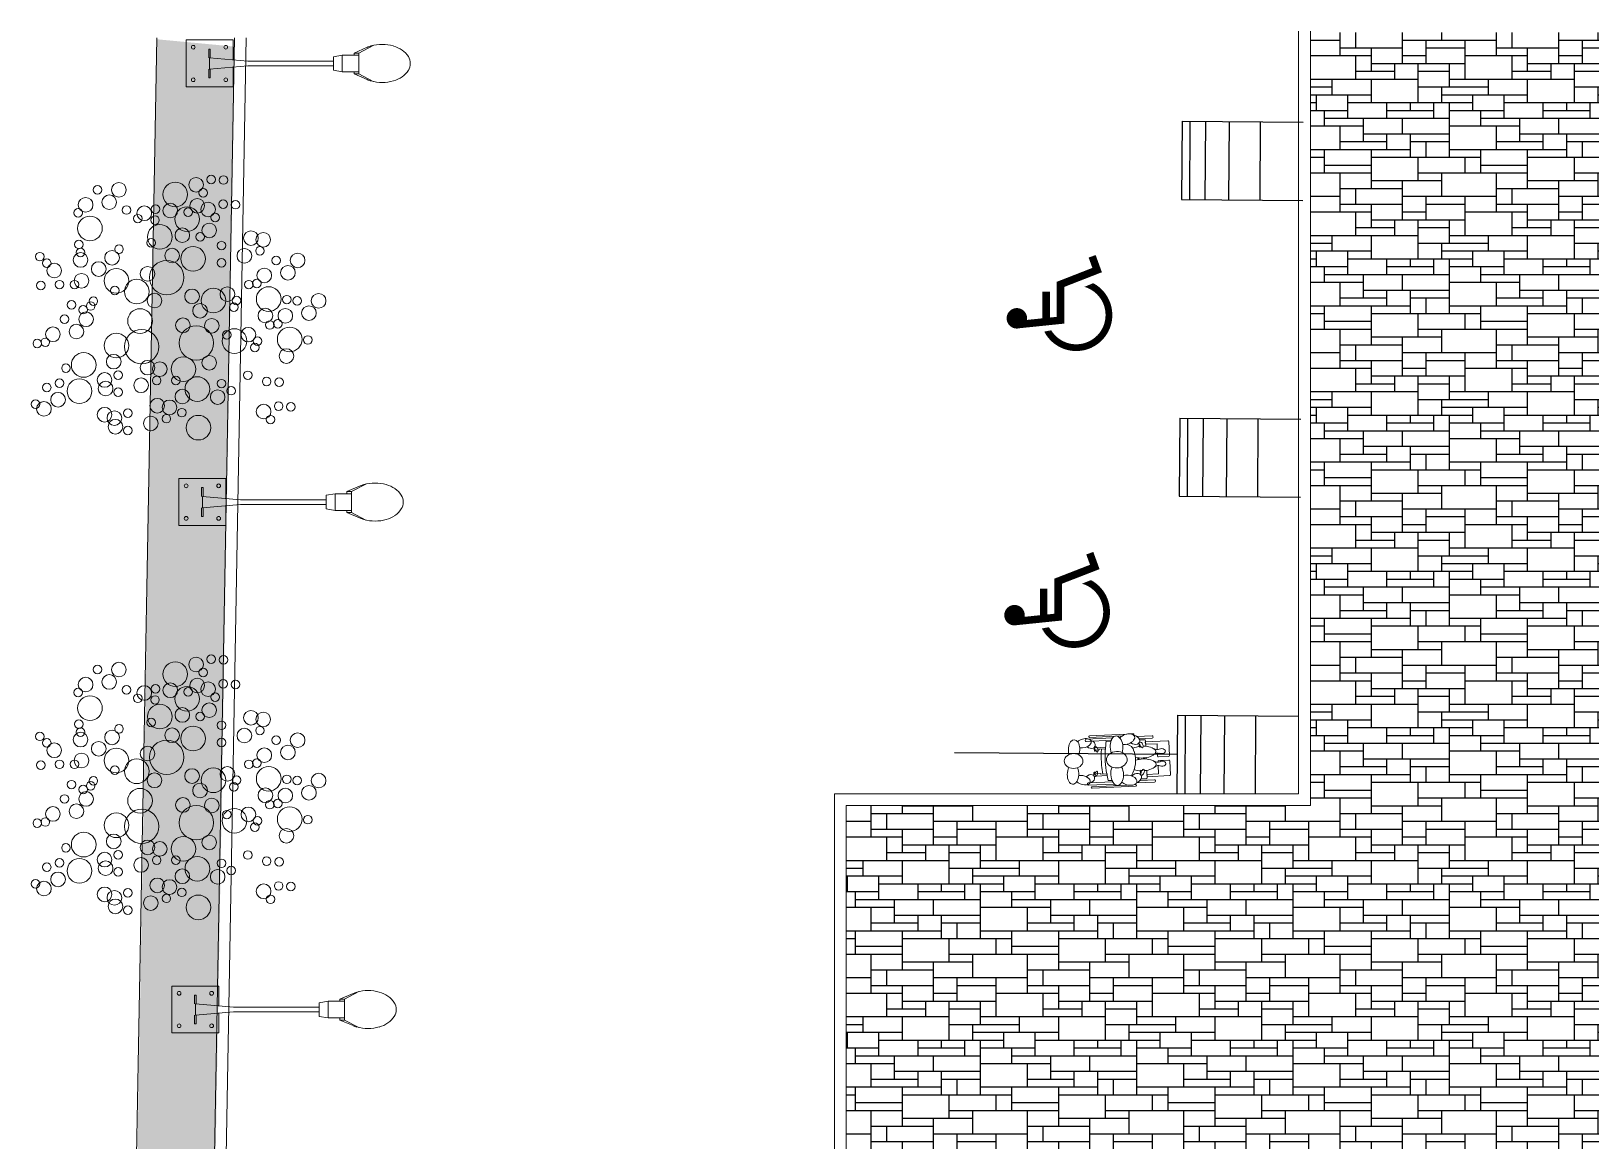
# Model space of a CAD drawing. Header units: millimetres. Extents: x 383 to 523, y 252 to 344.
# Drawn here: x 385.86 to 405.81, y 323.31 to 337.51 of the extents above; entities that cross this region are included whole.
import ezdxf

# ---------------------------------------------------------------- set-up
doc = ezdxf.new("R2010")
doc.units = ezdxf.units.MM
doc.header["$MEASUREMENT"] = 0
doc.layers.add('cajones-may', color=2, linetype='Continuous')
doc.layers.add('muebles', color=193, linetype='Continuous')
for name, color, linetype, lineweight in [('farolasss', 40, 'Continuous', 0), ('muros', 5, 'Continuous', 30), ('plantas', 76, 'Continuous', 15), ('vegetacion', 104, 'Continuous', 0)]:
    doc.layers.add(name, color=color, linetype=linetype, lineweight=lineweight)
pattern_1 = [(0, (0, 0), (0, 2), [1.5, -0.5]), (0, (0, 0.1), (0, 2), [-0.6, 0.6, -0.3, 0.5]), (0, (0, 0.2), (0, 2), [-0.9, 1.1]), (0, (0, 0.3), (0, 2), [0.9, -1.1]), (0, (0, 0.4), (0, 2), [-0.4, 1.6]), (0, (0, 0.5), (0, 2), [0.7, -0.5, 0.6, -0.2]), (0, (0.7, 0.6), (0, 2), [1.6, -0.4]), (0, (-0.1, 0.7), (0, 2), [1.1, -0.9]), (0, (-0.4, 0.8), (0, 2), [0.9, -1.1]), (0, (0, 0.9), (0, 2), [1.6, -0.4]), (0, (0, 1), (0, 2), [-0.8, 0.5, -0.3, 0.4]), (0, (1, 1.1), (0, 2), [1.2, -0.8]), (0, (0.2, 1.2), (0, 2), [0.8, -0.4, 0.3, -0.5]), (0, (0.6, 1.3), (0, 2), [0.8, -0.3, 0.5, -0.4]), (0, (1.4, 1.4), (0, 2), [1.2, -0.8]), (0, (0.6, 1.5), (0, 2), [0.8, -1.2]), (0, (1, 1.6), (0, 2), [0.9, -1.1]), (0, (1, 1.7), (0, 2), [-0.6, 1.4]), (0, (0.4, 1.8), (0, 2), [0.6, -1.4]), (0, (1, 1.9), (0, 2), [1.4, -0.6]), (90, (0, 0.8), (-2, 1e-16), [0.3, -0.8, 0.7, -0.2]), (90, (0.2, 0.9), (-2, 1e-16), [0.5, -0.3, 0.2, -1]), (90, (0.3, 0.5), (-2, 1e-16), [0.2, -1.8]), (90, (0.4, 0.3), (-2, 1e-16), [0.2, -1.2, 0.3, -0.3]), (90, (0.5, 0.7), (-2, 1e-16), [0.2, -1.8]), (90, (0.6, 0), (-2, 1e-16), [0.3, -0.9, 0.5, -0.3]), (90, (0.7, 0.4), (-2, 1e-16), [0.3, -1.7]), (90, (0.8, 0.9), (-2, 1e-16), [0.3, -0.1, 0.2, -1.4]), (90, (0.9, 0.1), (-2, 1e-16), [0.3, -1.7]), (90, (1, 0.6), (-2, 1e-16), [0.3, -0.1, 0.3, -0.2, 0.5, -0.6]), (90, (1.2, 0.6), (-2, 1e-16), [-1.4, 0.2, -0.2, 0.2]), (90, (1.3, 0.9), (-2, 1e-16), [0.2, -1.8]), (90, (1.4, 0.2), (-2, 1e-16), [0.2, -0.7, 0.5, -0.6]), (90, (1.5, 0.5), (-2, 1e-16), [0.1, -1.3, 0.3, -0.3]), (90, (1.6, 0.6), (-2, 1e-16), [0.5, -0.5, 0.3, -0.7]), (90, (1.7, 1.1), (-2, 1e-16), [0.3, -0.5, 0.2, -1]), (90, (1.8, 0.4), (-2, 1e-16), [0.2, -1.8]), (90, (1.9, 0.6), (-2, 1e-16), [0.2, -0.6, 0.3, -0.9])]

# ---------------------------------------------------------------- blocks, each defined once
blk = doc.blocks.new('dfghjlkññpo')
at = {"layer": 'vegetacion', "lineweight": 0}
for centre, radius in [((443.299, 257.399), 0.0537), ((443.409, 257.438), 0.0314), ((443.499, 257.434), 0.0314), ((442.576, 257.362), 0.0314), ((442.733, 257.362), 0.0537), ((443.146, 257.328), 0.0904), ((443.35, 257.34), 0.0314), ((442.434, 257.193), 0.0314), ((442.489, 257.252), 0.0537), ((442.662, 257.271), 0.0537), ((442.789, 257.214), 0.0314), ((442.919, 257.19), 0.0537), ((443.002, 257.221), 0.0314), ((443.11, 257.21), 0.0537), ((443.233, 257.147), 0.0904), ((443.24, 257.198), 0.0314), ((443.307, 257.245), 0.0537), ((443.387, 257.218), 0.0537), ((443.497, 257.257), 0.0314), ((443.587, 257.253), 0.0314), ((442.521, 257.079), 0.0904), ((442.872, 257.151), 0.0314), ((443.033, 257.017), 0.0904), ((442.998, 257.139), 0.0314), ((443.395, 257.064), 0.0537), ((443.438, 257.159), 0.0314), ((442.44, 256.962), 0.0314), ((442.97, 256.974), 0.0314), ((443.198, 257.029), 0.0537), ((443.328, 257.017), 0.0314), ((443.701, 257.008), 0.0537), ((443.791, 256.996), 0.0537), ((442.153, 256.872), 0.0314), ((442.452, 256.848), 0.0537), ((442.452, 256.903), 0.0314), ((442.683, 256.864), 0.0537), ((442.734, 256.927), 0.0314), ((443.123, 256.88), 0.0537), ((443.277, 256.856), 0.0904), ((443.485, 256.953), 0.0314), ((443.653, 256.878), 0.0537), ((443.767, 256.914), 0.0314), ((443.886, 256.844), 0.0314), ((444.043, 256.844), 0.0537), ((442.204, 256.825), 0.0314), ((442.259, 256.77), 0.0537), ((442.585, 256.781), 0.0537), ((442.715, 256.695), 0.0904), ((442.943, 256.746), 0.0537), ((443.084, 256.719), 0.126), ((443.485, 256.827), 0.0314), ((443.799, 256.734), 0.0537), ((443.972, 256.754), 0.0537), ((442.161, 256.66), 0.0314), ((442.298, 256.667), 0.0314), ((442.408, 256.667), 0.0314), ((442.459, 256.695), 0.0537), ((442.703, 256.624), 0.0314), ((442.864, 256.616), 0.0904), ((443.528, 256.597), 0.0537), ((443.685, 256.667), 0.0314), ((443.744, 256.675), 0.0314), ((443.831, 256.561), 0.0904), ((442.385, 256.518), 0.0314), ((442.526, 256.51), 0.0314), ((442.546, 256.546), 0.0314), ((442.994, 256.55), 0.0537), ((443.269, 256.581), 0.0537), ((443.328, 256.475), 0.0537), ((443.426, 256.55), 0.0904), ((443.575, 256.502), 0.0314), ((443.595, 256.55), 0.0314), ((443.964, 256.557), 0.0314), ((444.04, 256.548), 0.0314), ((444.197, 256.548), 0.0537), ((442.335, 256.413), 0.0314), ((442.493, 256.413), 0.0537), ((442.471, 256.483), 0.0314), ((442.888, 256.4), 0.0904), ((443.202, 256.369), 0.0537), ((443.414, 256.365), 0.0537), ((443.807, 256.44), 0.0537), ((443.953, 256.438), 0.0537), ((444.126, 256.458), 0.0537), ((442.249, 256.303), 0.0537), ((442.422, 256.323), 0.0537), ((442.715, 256.22), 0.0904), ((442.9, 256.212), 0.126), ((443.3, 256.239), 0.126), ((443.58, 256.253), 0.0904), ((443.524, 256.298), 0.0314), ((443.682, 256.3), 0.0537), ((443.839, 256.371), 0.0314), ((443.898, 256.379), 0.0314), ((443.985, 256.265), 0.0904), ((442.135, 256.236), 0.0314), ((442.194, 256.244), 0.0314), ((443.729, 256.206), 0.0314), ((443.749, 256.253), 0.0314), ((443.961, 256.143), 0.0537), ((444.118, 256.261), 0.0314), ((442.345, 256.054), 0.0314), ((442.475, 256.078), 0.0904), ((442.695, 256.102), 0.0537), ((442.943, 256.058), 0.0537), ((443.033, 256.047), 0.0537), ((443.206, 256.047), 0.0904), ((443.395, 256.094), 0.0537), ((442.298, 255.944), 0.0314), ((442.444, 255.886), 0.0904), ((442.628, 255.968), 0.0537), ((442.636, 255.905), 0.0537), ((442.727, 256.003), 0.0314), ((442.896, 255.929), 0.0537), ((443.01, 255.964), 0.0314), ((443.151, 255.964), 0.0314), ((443.308, 255.901), 0.0904), ((443.485, 255.941), 0.0314), ((443.678, 256.002), 0.0314), ((443.816, 255.956), 0.0314), ((443.907, 255.952), 0.0314), ((442.204, 255.913), 0.0314), ((442.287, 255.823), 0.0537), ((442.727, 255.878), 0.0314), ((443.198, 255.846), 0.0537), ((443.457, 255.842), 0.0537), ((443.556, 255.889), 0.0314), ((442.121, 255.791), 0.0314), ((442.184, 255.756), 0.0537), ((442.628, 255.713), 0.0537), ((442.7, 255.688), 0.0537), ((442.798, 255.724), 0.0314), ((443.014, 255.779), 0.0537), ((443.104, 255.767), 0.0537), ((443.194, 255.728), 0.0314), ((443.794, 255.736), 0.0537), ((443.904, 255.775), 0.0314), ((443.994, 255.771), 0.0314), ((442.708, 255.625), 0.0537), ((442.798, 255.598), 0.0314), ((442.967, 255.649), 0.0537), ((443.081, 255.684), 0.0314), ((443.316, 255.618), 0.0904), ((443.845, 255.677), 0.0314)]:
    blk.add_circle(centre, radius, dxfattribs=at)
blk = doc.blocks.new('bn')
at = {"layer": 'farolasss', "color": 40, "linetype": 'Continuous', "lineweight": 0}
for p, q in [((510.656, 170.215), (510.656, 170.816)), ((510.656, 170.816), (511.258, 170.816)), ((511.258, 170.562), (511.258, 170.816)), ((510.947, 170.588), (510.947, 170.7)), ((510.967, 170.7), (510.947, 170.7)), ((510.967, 170.588), (510.967, 170.7)), ((512.656, 170.622), (512.542, 170.602)), ((512.866, 170.622), (512.656, 170.622)), ((512.656, 170.622), (512.656, 170.409)), ((512.806, 170.649), (512.974, 170.722)), ((512.866, 170.649), (512.806, 170.649)), ((512.806, 170.649), (512.806, 170.622)), ((513.049, 170.746), (512.866, 170.649)), ((512.866, 170.649), (512.866, 170.381)), ((510.947, 170.442), (510.947, 170.33)), ((511.445, 170.545), (510.957, 170.588)), ((510.957, 170.588), (510.957, 170.442)), ((510.957, 170.442), (511.445, 170.485)), ((510.967, 170.442), (510.967, 170.33)), ((511.258, 170.215), (511.258, 170.469)), ((512.542, 170.545), (511.445, 170.545)), ((512.542, 170.485), (511.445, 170.485)), ((512.542, 170.602), (512.542, 170.428)), ((512.656, 170.409), (512.542, 170.428)), ((512.866, 170.409), (512.656, 170.409)), ((512.806, 170.409), (512.806, 170.381)), ((510.656, 170.215), (511.258, 170.215)), ((510.947, 170.33), (510.967, 170.33)), ((512.806, 170.381), (512.974, 170.309)), ((512.866, 170.381), (512.806, 170.381)), ((512.866, 170.381), (513.049, 170.285))]:
    blk.add_line(p, q, dxfattribs=at)
for centre in [(510.749, 170.723), (511.165, 170.723), (510.749, 170.307), (511.165, 170.307)]:
    blk.add_circle(centre, 0.0239, dxfattribs=at)
for centre, radius, start, end in [((513.127, 170.369), 0.384, 105.6417, 113.3798), ((513.166, 170.228), 0.531, 90, 105.6417), ((513.166, 170.228), 0.531, 74.3583, 90), ((513.206, 170.369), 0.384, 55.9432, 74.3583), ((513.266, 170.459), 0.276, 31.4993, 55.9432), ((513.266, 170.572), 0.276, 304.0568, 328.5007), ((513.358, 170.515), 0.168, 0, 31.4993), ((513.358, 170.515), 0.168, 328.5007, 0), ((513.127, 170.661), 0.384, 246.6202, 254.3583), ((513.166, 170.803), 0.531, 254.3583, 270), ((513.166, 170.803), 0.531, 270, 285.6417), ((513.206, 170.661), 0.384, 285.6417, 304.0568)]:
    blk.add_arc(centre, radius, start, end, dxfattribs=at)

msp = doc.modelspace()

# ---------------------------------------------------------------- hatches: boundary and pattern name
at = {"layer": 'muebles'}
h = msp.add_hatch(dxfattribs=at)
h.set_pattern_fill('CUTSTONE', color=256, scale=2, style=0, pattern_type=2)
h.set_pattern_definition(pattern_1)
h.paths.add_polyline_path([(422.353, 337.499), (402.221, 337.499), (402.221, 329.393), (414.272, 329.393), (415.908, 331.034), (411.28, 331.031), (411.279, 331.911), (416.785, 331.914)])
h = msp.add_hatch(dxfattribs=at)
h.set_pattern_fill('CUTSTONE', color=256, scale=2, style=0, pattern_type=2)
h.set_pattern_definition(pattern_1)
h.paths.add_polyline_path([(414.272, 329.393), (402.221, 329.393), (402.221, 327.603), (396.281, 327.603), (396.281, 322.178), (407.079, 322.178)])
at = {"layer": 'plantas'}
h = msp.add_hatch(dxfattribs=at)
h.set_pattern_fill('AR-SAND', color=256, scale=0.01, style=0)
h.set_pattern_definition([(37.5, (-91.96274, -102.13407), (-0.01600031, 0.48941324), [0, -0.38608, 0, -0.4318, 0, -0.41275]), (7.5, (-91.96274, -102.13407), (0.4495233, 0.7168251), [0, -0.20828, 0, -0.34798, 0, -0.13335]), (327.5, (-92.27516, -102.13407), (0.79099237, 0.00143718), [0, -0.127, 0, -0.4572, 0, -0.5969]), (317.5, (-92.27516, -102.13407), (0.76355645, 0.2229293), [0, -0.0635, 0, -0.29972, 0, -0.3429])])
h.paths.add_polyline_path([(388.461, 337.317), (387.464, 337.411), (387.261, 325.796), (388.261, 325.771)])
h.paths.add_polyline_path([(388.261, 325.771), (387.261, 325.796), (387.051, 313.796), (387.608, 313.239), (388.043, 313.239)])

# ---------------------------------------------------------------- linework, layer by layer
at = {"layer": 'cajones-may'}
for p, q in [((400.581, 336.361), (402.131, 336.348)), ((400.573, 335.361), (402.123, 335.348)), ((400.551, 332.561), (402.101, 332.549)), ((400.543, 331.561), (402.093, 331.549)), ((400.521, 328.761), (402.071, 328.749)), ((397.67, 328.283), (400.517, 328.261))]:
    msp.add_line(p, q, dxfattribs=at)
at = {"layer": 'muebles'}
for p, q in [((400.581, 336.361), (400.573, 335.361)), ((400.681, 336.36), (400.673, 335.36)), ((400.881, 336.358), (400.873, 335.358)), ((401.181, 336.356), (401.173, 335.356)), ((401.581, 336.353), (401.573, 335.353)), ((400.551, 332.561), (400.543, 331.561)), ((400.651, 332.56), (400.643, 331.56)), ((400.851, 332.558), (400.843, 331.558)), ((401.151, 332.556), (401.143, 331.556)), ((401.551, 332.553), (401.543, 331.553)), ((400.521, 328.761), (400.513, 327.761)), ((400.621, 328.76), (400.613, 327.76)), ((400.821, 328.759), (400.813, 327.759)), ((401.121, 328.756), (401.113, 327.756)), ((401.521, 328.753), (401.513, 327.753))]:
    msp.add_line(p, q, dxfattribs=at)
at = {"layer": 'muebles', "linetype": 'Continuous', "lineweight": 13, "ltscale": 0.005}
for p, q in [((399.343, 328.432), (399.342, 328.442)), ((399.352, 328.452), (399.691, 328.469)), ((399.395, 328.495), (399.873, 328.518)), ((399.396, 328.475), (399.815, 328.495)), ((399.922, 328.52), (399.954, 328.522)), ((400.003, 328.488), (400.197, 328.497)), ((400.198, 328.467), (400.035, 328.459)), ((400.042, 328.443), (400.1, 328.446)), ((400.207, 328.488), (400.208, 328.478)), ((399.68, 328.438), (399.353, 328.423)), ((399.454, 328.322), (399.453, 328.332)), ((399.463, 328.342), (399.6, 328.349)), ((399.519, 328.315), (399.464, 328.312)), ((399.519, 328.325), (399.601, 328.329)), ((399.519, 328.325), (399.519, 328.315)), ((399.602, 328.319), (399.6, 328.349)), ((399.61, 328.422), (399.672, 328.425)), ((400.108, 328.418), (400.398, 328.432)), ((400.11, 328.388), (400.108, 328.418)), ((400.11, 328.436), (400.114, 328.362)), ((400.26, 328.395), (400.11, 328.388)), ((400.263, 328.318), (400.26, 328.395)), ((400.267, 328.235), (400.266, 328.274)), ((400.409, 328.422), (400.417, 328.243)), ((400.03, 328.212), (400.014, 328.202)), ((400.014, 328.202), (400.035, 328.196)), ((400.121, 328.217), (400.122, 328.199)), ((400.129, 328.054), (400.133, 327.957)), ((400.272, 328.168), (400.273, 328.159)), ((400.275, 328.114), (400.28, 328.009)), ((400.408, 328.232), (400.278, 328.226)), ((400.408, 328.232), (400.278, 328.226)), ((400.412, 328.185), (400.282, 328.179)), ((400.412, 328.185), (400.282, 328.179)), ((400.431, 327.996), (400.422, 328.176)), ((399.37, 327.871), (399.369, 327.881)), ((399.379, 327.892), (399.698, 327.907)), ((399.715, 327.878), (399.38, 327.862)), ((399.883, 327.866), (399.427, 327.844)), ((399.986, 327.851), (399.428, 327.824)), ((399.473, 327.991), (399.473, 328.001)), ((399.482, 328.011), (399.534, 328.014)), ((399.621, 327.988), (399.484, 327.981)), ((399.534, 328.014), (399.534, 328.004)), ((399.62, 328.008), (399.534, 328.004)), ((399.621, 327.988), (399.62, 328.007)), ((399.69, 327.925), (399.634, 327.923)), ((399.985, 327.871), (399.971, 327.871)), ((400.229, 327.904), (399.998, 327.892)), ((400.049, 327.925), (400.227, 327.933)), ((400.124, 327.947), (400.056, 327.943)), ((400.28, 328.009), (400.13, 328.001)), ((400.13, 328.001), (400.132, 327.971)), ((400.132, 327.971), (400.421, 327.986)), ((400.238, 327.924), (400.238, 327.914))]:
    msp.add_line(p, q, dxfattribs=at)
at = {"layer": 'muebles', "const_width": 0.0958}
for points in [[(398.453, 333.756), (399.025, 333.815), (399.025, 334.274), (399.493, 334.457), (399.429, 334.633)], [(398.84, 334.179), (398.84, 333.824)], [(398.423, 329.956), (398.995, 330.015), (398.995, 330.475), (399.463, 330.657), (399.399, 330.833)], [(398.81, 330.38), (398.81, 330.024)]]:
    msp.add_lwpolyline(points, dxfattribs=at)
at = {"layer": 'muebles', "const_width": 0.0866}
for points in [[(398.869, 333.663, 1.3072), (399.423, 334.251, -4.02784)], [(398.839, 329.863, 1.3072), (399.393, 330.451, -4.02784)]]:
    msp.add_lwpolyline(points, format="xyb", dxfattribs=at)
at = {"layer": 'muebles', "const_width": 0.131}
for points in [[(398.466, 333.774, 1), (398.466, 333.905, 1)], [(398.436, 329.974, 1), (398.436, 330.105, 1)]]:
    msp.add_lwpolyline(points, format="xyb", close=True, dxfattribs=at)
at = {"layer": 'muebles', "linetype": 'Continuous', "lineweight": 13, "ltscale": 0.005}
for centre, radius, start, end in [((399.352, 328.442), 0.01, 92.7933, 182.7933), ((399.396, 328.485), 0.01, 92.7933, 272.7933), ((399.954, 328.512), 0.01, 314.7265, 92.7933), ((400.1, 328.436), 0.01, 2.7933, 92.7933), ((400.197, 328.487), 0.01, 2.7933, 92.7933), ((400.198, 328.477), 0.01, 272.7933, 2.7933), ((399.352, 328.432), 0.01, 182.7933, 272.7933), ((399.463, 328.332), 0.01, 92.7933, 182.7933), ((399.464, 328.322), 0.01, 182.7933, 272.7933), ((400.864, 328.235), 1.319, 176.0252, 176.3864), ((400.864, 328.235), 1.269, 171.3662, 176.3864), ((399.859, 328.28), 0.107, 9.8222, 83.2602), ((399.599, 328.179), 0.385, 329.8418, 18.0162), ((400.399, 328.422), 0.01, 2.7933, 92.7933), ((400.407, 328.242), 0.01, 272.7933, 2.7933), ((400.864, 328.235), 1.269, 182.9023, 183.789), ((400.277, 328.236), 0.01, 182.7933, 272.7933), ((400.282, 328.169), 0.01, 92.7933, 182.7933), ((400.412, 328.175), 0.01, 2.7933, 92.7933), ((399.379, 327.882), 0.01, 92.7933, 182.7933), ((399.38, 327.872), 0.01, 182.7933, 272.7933), ((399.428, 327.834), 0.01, 92.7933, 272.7933), ((399.483, 328.001), 0.01, 92.7933, 182.7933), ((399.483, 327.991), 0.01, 182.7933, 272.7933), ((400.864, 328.235), 1.269, 190.3306, 194.2176), ((399.986, 327.861), 0.01, 272.7933, 92.7933), ((400.123, 327.957), 0.01, 272.7933, 2.7933), ((400.228, 327.923), 0.01, 2.7933, 92.7933), ((400.228, 327.913), 0.01, 272.7933, 2.7933), ((400.421, 327.996), 0.01, 272.7933, 2.7933)]:
    msp.add_arc(centre, radius, start, end, dxfattribs=at)
at = {"layer": 'muebles', "linetype": 'Continuous', "lineweight": 13}
for centre, major_axis, ratio, start_param, end_param in [((399.198, 328.318), (0.003, 0.128), 0.571005, 4.162916, 8.3726), ((399.322, 328.4), (-0.0942, -0.0247), 0.584941, 0.850768, 5.518006), ((399.407, 328.387), (-0.0571, 0.0336), 0.747263, 1.271175, 5.125672), ((399.481, 328.328), (-0.0183, 0.028), 0.565616, 3.540486, 7.481968), ((399.462, 328.319), (0.0009, 0.0142), 0.293993, 4.230033, 9.165858), ((399.464, 328.307), (-0.00437, 0.00699), 0.506747, 0.742294, 5.105651), ((399.481, 328.328), (-0.0183, 0.028), 0.565616, 7.902497, 8.533733), ((399.492, 328.306), (-0.0037, 0.0183), 0.650354, 1.66721, 4.568223), ((399.184, 328.004), (0.003, 0.128), 0.571005, 0.837485, 5.416774)]:
    msp.add_ellipse(centre, major_axis=major_axis, ratio=ratio, start_param=start_param, end_param=end_param, dxfattribs=at)
at = {"layer": 'muebles', "linetype": 'Continuous', "lineweight": 13, "ltscale": 0.005}
for centre, major_axis, ratio, start_param, end_param in [((399.741, 328.352), (-0.007, 0.142), 0.571005, 4.162916, 8.3726), ((399.871, 328.452), (-0.102, -0.035), 0.584941, 0.850768, 5.518006), ((399.968, 328.444), (-0.0658, 0.0329), 0.747263, 1.271175, 5.125672), ((400.071, 328.287), (-0.171, -0.008), 0.438895, 4.828418, 5.471275), ((400.071, 328.287), (-0.171, -0.008), 0.438895, 7.282986, 10.916732), ((400.054, 328.384), (-0.0224, 0.0296), 0.565616, 3.540486, 7.481968), ((400.034, 328.373), (-0.0001, 0.0158), 0.293993, 4.230033, 9.165858), ((400.036, 328.36), (-0.00537, 0.00742), 0.506747, 0.742294, 5.105651), ((400.054, 328.384), (-0.0224, 0.0296), 0.565616, 7.902497, 8.533733), ((400.067, 328.361), (-0.0055, 0.02), 0.650354, 1.66721, 4.568223), ((400.317, 328.299), (-0.049, -0.0024), 0.657053, 0.943569, 5.339593), ((399.749, 328.003), (-0.007, 0.142), 0.571005, 0.837485, 5.416774), ((400.079, 328.124), (-0.171, -0.008), 0.438895, 0.829125, 1.463782), ((400.079, 328.124), (-0.171, -0.008), 0.438895, 1.649332, 5.281002), ((400.325, 328.139), (-0.049, -0.0024), 0.657053, 0.982899, 5.381547)]:
    msp.add_ellipse(centre, major_axis=major_axis, ratio=ratio, start_param=start_param, end_param=end_param, dxfattribs=at)
at = {"layer": 'muebles', "linetype": 'Continuous', "lineweight": 13}
msp.add_ellipse((399.192, 328.173), major_axis=(0.119, -0.002), ratio=0.794873, dxfattribs=at)
at = {"layer": 'muebles', "linetype": 'Continuous', "lineweight": 13, "ltscale": 0.005}
msp.add_ellipse((399.745, 328.19), major_axis=(0.133, 0.006), ratio=0.794873, dxfattribs=at)
at = {"layer": 'muebles', "linetype": 'Continuous', "lineweight": 13, "extrusion": (0, 0, -1)}
for centre, major_axis, ratio, start_param, end_param in [((399.486, 328.024), (-0.0044, -0.0182), 0.650354, 1.66721, 4.568223), ((399.312, 327.928), (-0.0931, 0.0284), 0.584941, 0.755417, 5.531361), ((399.399, 327.945), (-0.0583, -0.0313), 0.747263, 1.152076, 5.018787), ((399.475, 328.003), (-0.0194, -0.0272), 0.565616, 3.540486, 7.481968), ((399.456, 328.013), (0.0003, -0.0142), 0.293993, 4.230033, 9.165858), ((399.458, 328.025), (-0.00464, -0.00681), 0.506747, 0.742294, 5.105651), ((399.475, 328.003), (-0.0194, -0.0272), 0.565616, 7.902497, 8.533733)]:
    msp.add_ellipse(centre, major_axis=major_axis, ratio=ratio, start_param=start_param, end_param=end_param, dxfattribs=at)
at = {"layer": 'muebles', "linetype": 'Continuous', "lineweight": 13, "ltscale": 0.005, "extrusion": (0, 0, -1)}
for centre, major_axis, ratio, start_param, end_param in [((400.071, 328.024), (-0.0195, -0.0317), 0.565616, 3.540486, 7.481968), ((400.052, 328.047), (-0.00463, -0.0079), 0.506747, 0.742294, 5.105651), ((400.05, 328.034), (0.0014, -0.0157), 0.293993, 4.230033, 9.165858), ((400.071, 328.024), (-0.0195, -0.0317), 0.565616, 7.902497, 8.533733), ((400.083, 328.049), (-0.0035, -0.0205), 0.650354, 1.66721, 4.568223), ((399.897, 327.928), (-0.105, 0.024), 0.584941, 0.755417, 5.531361), ((399.991, 327.954), (-0.0623, -0.0391), 0.747263, 1.152076, 5.018787)]:
    msp.add_ellipse(centre, major_axis=major_axis, ratio=ratio, start_param=start_param, end_param=end_param, dxfattribs=at)
at = {"layer": 'muebles', "linetype": 'Continuous', "lineweight": 13, "ltscale": 0.005}
msp.add_open_spline([(399.547, 328.317), (399.545, 328.252), (399.544, 328.184), (399.554, 328.079), (399.56, 328.042), (399.565, 328.005)], degree=3, knots=[0, 0, 0, 0, 0.1928247, 0.1928247, 0.3032267, 0.3032267, 0.3032267, 0.3032267], dxfattribs=at)
for points in [[(399.597, 328.315), (399.597, 328.171), (399.616, 328.007)], [(400.287, 328.324), (400.257, 328.318), (400.215, 328.333)], [(400.289, 328.271), (400.259, 328.274), (400.219, 328.255)], [(400.295, 328.164), (400.265, 328.158), (400.223, 328.173)], [(400.297, 328.112), (400.267, 328.114), (400.227, 328.096)]]:
    msp.add_spline(points, degree=3, dxfattribs=at)
at = {"layer": 'muebles'}
for points in [[(399.374, 334.227), (399.374, 334.227), (399.33, 334.242), (399.443, 334.289)], [(399.403, 334.213), (399.443, 334.289), (399.374, 334.227)], [(398.816, 333.669), (398.832, 333.641), (398.906, 333.686)], [(399.344, 330.427), (399.344, 330.427), (399.3, 330.443), (399.413, 330.489)], [(399.373, 330.413), (399.413, 330.489), (399.344, 330.427)], [(398.786, 329.869), (398.802, 329.841), (398.876, 329.886)]]:
    msp.add_solid(points, dxfattribs=at)
at = {"layer": 'muros', "lineweight": 18}
for p, q in [((387.462, 337.429), (386.74, 297.801)), ((388.458, 337.429), (387.733, 297.245)), ((388.607, 337.429), (387.883, 297.245)), ((402.071, 337.515), (402.071, 327.753)), ((402.221, 337.515), (402.221, 327.603)), ((396.131, 327.753), (402.071, 327.753)), ((396.131, 297.245), (396.131, 327.753)), ((396.281, 297.245), (396.281, 327.603)), ((396.281, 327.603), (402.221, 327.603))]:
    msp.add_line(p, q, dxfattribs=at)

# ---------------------------------------------------------------- block references
at = {"layer": 'muebles', "linetype": 'Continuous'}
for p in [(-122.82, 166.586), (-122.911, 160.972), (-123.001, 154.477)]:
    msp.add_blockref('bn', p, dxfattribs=at)
at = {"layer": 'plantas', "linetype": 'Continuous', "xscale": 1.745474812297107, "yscale": 1.745474812297107, "zscale": 1.745474812297114}
for p in [(-385.802, -113.735), (-385.802, -119.875)]:
    msp.add_blockref('dfghjlkññpo', p, dxfattribs=at)

doc.saveas('drawing.dxf')
